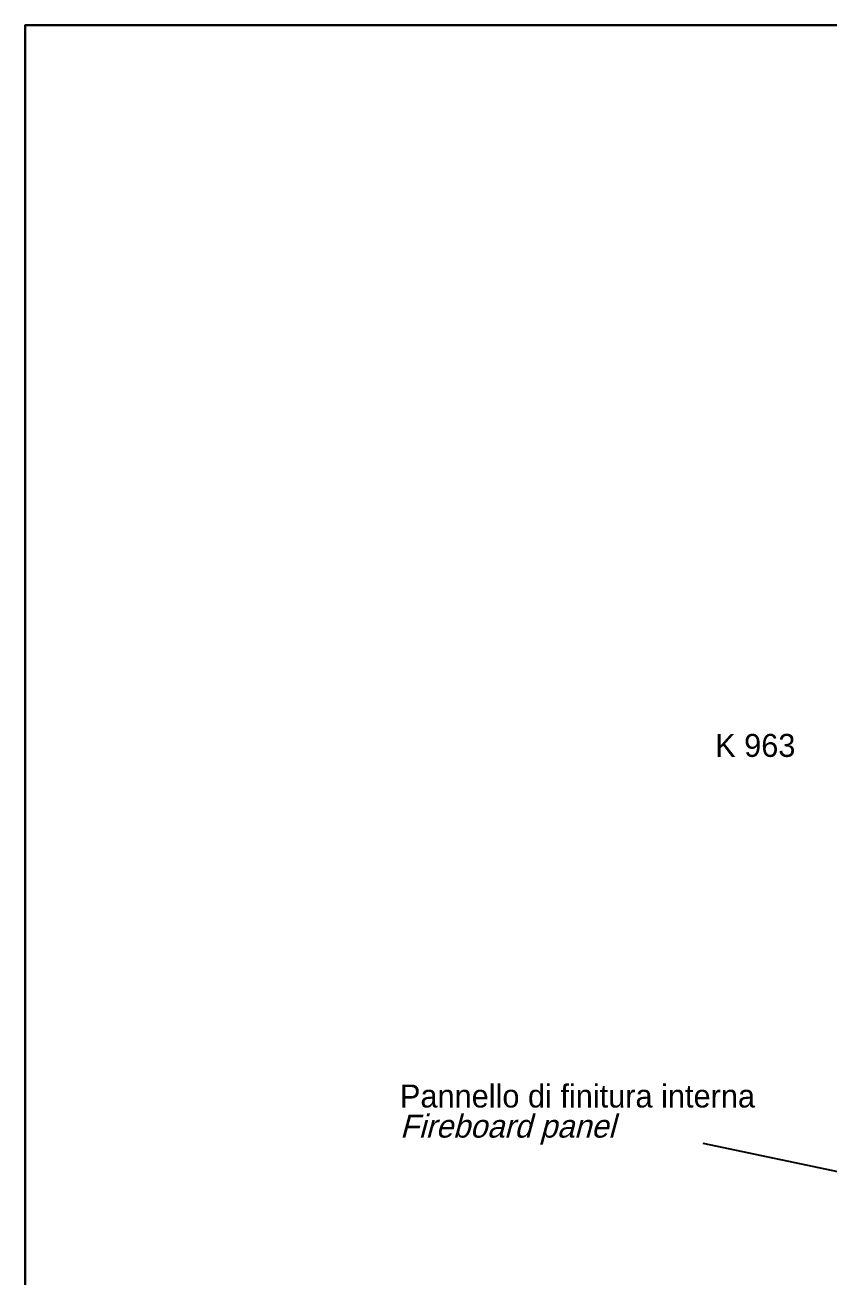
# Model space of a CAD drawing. Header units: millimetres. Extents: x -153 to 2280, y 0 to 724.
# Drawn here: x 460 to 530, y 585 to 694 of the extents above; entities that cross this region are included whole.
import ezdxf

# ---------------------------------------------------------------- set-up
doc = ezdxf.new("R2010")
doc.units = ezdxf.units.MM
doc.header["$LTSCALE"] = 0.025
doc.header["$MEASUREMENT"] = 0
for name, color, linetype in [('FINE', 7, 'Continuous'), ('MARCHIO', 7, 'Continuous'), ('TESTO', 2, 'Continuous')]:
    doc.layers.add(name, color=color, linetype=linetype)
doc.styles.add('Aluk Text', font='GOTHIC.TTF')

msp = doc.modelspace()

# ---------------------------------------------------------------- linework, layer by layer
at = {"layer": 'FINE'}
msp.add_line((519.042, 596.658), (533.909, 593.532), dxfattribs=at)
at = {"layer": 'MARCHIO'}
for points in [[(670, 694), (460, 694), (460, 397), (670, 397)], [(460, 397), (460, 694), (670, 694), (670, 397)]]:
    msp.add_lwpolyline(points, close=True, dxfattribs=at)

# ---------------------------------------------------------------- texts
at = {"layer": 'TESTO', "style": 'Aluk Text'}
for s, p in [('K 963', (520.113, 630.28)), ('Pannello di finitura interna', (492.658, 599.754))]:
    msp.add_text(s, height=2, dxfattribs=at).set_placement(p)
at = {"layer": 'TESTO', "style": 'Aluk Text', "oblique": 15}
msp.add_text('Fireboard panel', height=2, dxfattribs=at).set_placement((492.658, 597.132))

doc.saveas('drawing.dxf')
